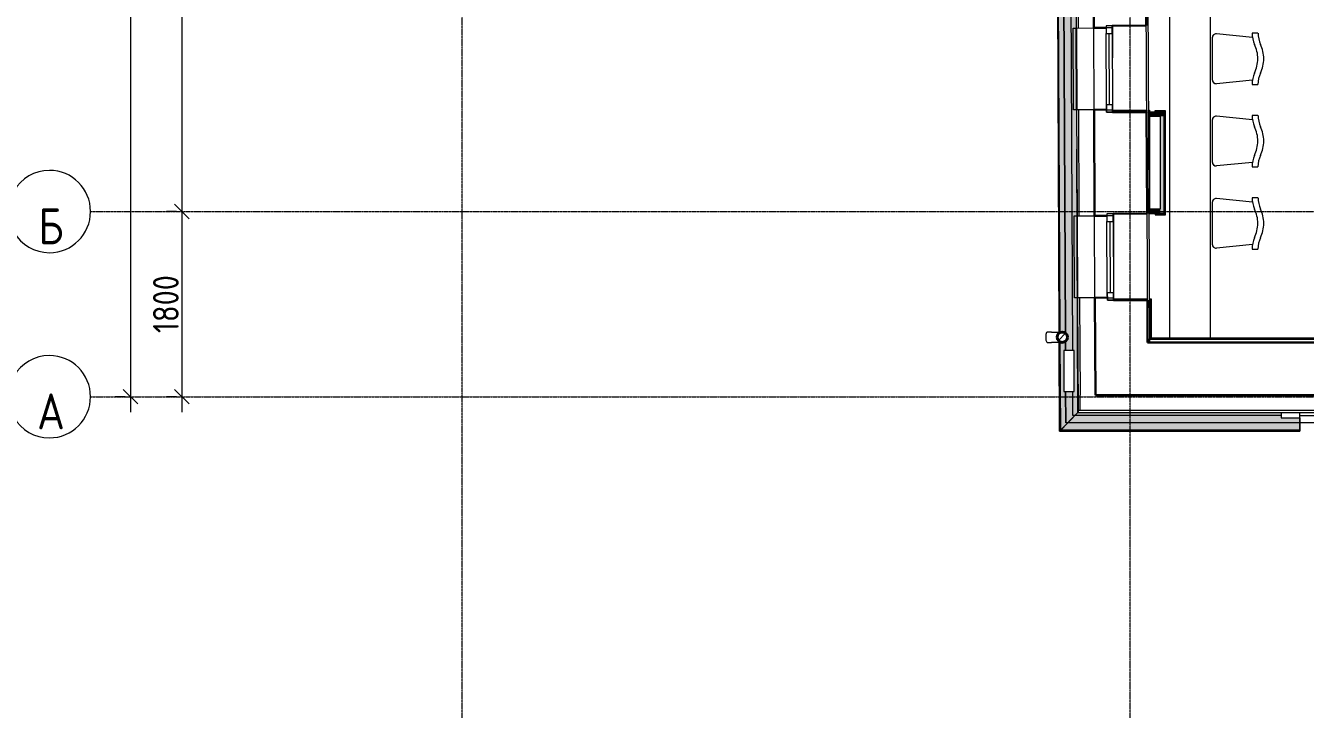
# Model space of a CAD drawing. Header units: millimetres. Extents: x -32 to 417638015, y -35 to 175284279.
# Drawn here: x 416875080 to 416887531, y 175228655 to 175235301 of the extents above; entities that cross this region are included whole.
import ezdxf

# ---------------------------------------------------------------- set-up
doc = ezdxf.new("R2010")
doc.units = ezdxf.units.MM
doc.linetypes.add('ADSK_Линия сетки', pattern=[25, 20, -2.5, 0, -2.5])
for name, color, linetype, lineweight in [('_ Окна', 7, 'Continuous', 9), ('_ЭМ_ТХобщее_слой', 7, 'Continuous', 30), ('Обобщенные модели', 7, 'Continuous', 18), ('Ограждение', 7, 'Continuous', 9), ('Окна', 7, 'Continuous', 9), ('Оси', 253, 'Continuous', 9), ('Перекрытие', 7, 'Continuous', 18), ('Размеры', 7, 'Continuous', 9), ('Стены внутренние', 7, 'Continuous', 18), ('Стены наружные', 7, 'Continuous', 18), ('Стены несущие', 7, 'Continuous', 30), ('Стены отделка', 7, 'Continuous', 30), ('Стены штриховка', 7, 'Continuous', 9), ('ТХ', 5, 'Continuous', 0), ('ШТРИХОВКА', 252, 'Continuous', 15)]:
    doc.layers.add(name, color=color, linetype=linetype, lineweight=lineweight)
doc.layers.add('ЭОМ_Лотки рабочие', color=5, linetype='Continuous')
doc.styles.add('GOST Common', font='GOST_Common.ttf', dxfattribs={"width": 0.9, "height": 349.9999999999996})
doc.styles.add('GOST Common_1', font='GOST_Common.ttf', dxfattribs={"width": 0.9, "height": 250})
doc.dimstyles.new('ADSK_Основной_2_5_мм', dxfattribs={"dimscale": 304.8, "dimtxt": 251.4287490705518, "dimasz": 0.4639107611548557, "dimexe": 0.4921259842519685, "dimexo": 0.4921259842519685, "dimgap": 0.09842519685039369, "dimtad": 1, "dimrnd": 0.01, "dimdsep": 46, "dimtxsty": 'GOST Common_1', "dimblk1": 'OBLIQUE', "dimblk2": 'OBLIQUE', "dimsah": 1, "dimcen": 0.09, "dimdle": 0.4921259842519685, "dimazin": 2, "dimtfac": 1, "dimtdec": 4, "dimtix": 1, "dimtmove": 0, "dimatfit": 3, "dimfxl": 1, "dimtvp": 1, "dimtolj": 1, "dimtzin": 0, "dimlwd": 20, "dimlwe": 20, "dimarcsym": 2})

# ---------------------------------------------------------------- blocks, each defined once
blk = doc.blocks.new('_Oblique')
at = {"color": 0, "linetype": 'ByBlock', "lineweight": -2}
blk.add_line((-0.5, -0.5), (0.5, 0.5), dxfattribs=at)
blk = doc.blocks.new('*D184')
at = {"layer": 'Defpoints', "color": 0, "transparency": 16777216}
for p in [(-8940.009156904478, 43383.69959040973), (-9039.994055764208, 333.6995904097176), (-8940.009156904594, 333.6995904097176)]:
    blk.add_point(p, dxfattribs=at)
at = {"layer": 'Размеры', "color": 0, "transparency": 16777216}
for p, q in [((-9039.994055764217, 43533.69959040973), (-9039.994055764208, 183.6995904097176)), ((-9090.009156904478, 43383.69959040973), (-9189.994055764217, 43383.69959040973)), ((-9090.009156904594, 333.6995904097176), (-9189.994055764208, 333.6995904097176))]:
    blk.add_line(p, q, dxfattribs=at)
at = {"layer": 'Размеры', "color": 0, "transparency": 16777216, "xscale": 141.4, "yscale": 141.4, "zscale": 141.4}
for p, rotation in [((-9039.994055764217, 43383.69959040973), 90), ((-9039.994055764208, 333.6995904097176), 270)]:
    blk.add_blockref('_Oblique', p, dxfattribs=dict(at, rotation=rotation))
at = {"layer": 'Размеры', "color": 0, "transparency": 16777216, "insert": (-9194.994055764204, 21858.69959040972), "char_height": 250, "width": 971.6229625099288, "attachment_point": 5, "rotation": 90, "style": 'GOST Common_1'}
blk.add_mtext('\\A1;43050', dxfattribs=at)
blk = doc.blocks.new('*D189')
at = {"layer": 'Defpoints', "color": 0, "transparency": 16777216}
for p in [(-8440.630882781235, 8633.69959040972), (-8540.615781640849, 2133.699590409725), (-8440.630882781235, 2133.699590409725)]:
    blk.add_point(p, dxfattribs=at)
at = {"layer": 'Размеры', "color": 0, "transparency": 16777216}
for p, q in [((-8540.61578164085, 8783.69959040972), (-8540.615781640849, 1983.699590409725)), ((-8590.630882781235, 8633.69959040972), (-8690.61578164085, 8633.69959040972)), ((-8590.630882781235, 2133.699590409725), (-8690.615781640849, 2133.699590409725))]:
    blk.add_line(p, q, dxfattribs=at)
at = {"layer": 'Размеры', "color": 0, "transparency": 16777216, "xscale": 141.4, "yscale": 141.4, "zscale": 141.4}
for p, rotation in [((-8540.61578164085, 8633.69959040972), 90), ((-8540.615781640849, 2133.699590409725), 270)]:
    blk.add_blockref('_Oblique', p, dxfattribs=dict(at, rotation=rotation))
at = {"layer": 'Размеры', "color": 0, "transparency": 16777216, "insert": (-8695.615781640847, 5383.699590409724), "char_height": 250, "width": 756.8431497445762, "attachment_point": 5, "rotation": 90, "style": 'GOST Common_1'}
blk.add_mtext('\\A1;6500', dxfattribs=at)
blk = doc.blocks.new('*D190')
at = {"layer": 'Defpoints', "color": 0, "transparency": 16777216}
for p in [(-8440.630882781235, 2133.699590409725), (-8540.615781640849, 333.6995904097176), (-8440.630882781235, 333.6995904097176)]:
    blk.add_point(p, dxfattribs=at)
at = {"layer": 'Размеры', "color": 0, "transparency": 16777216}
for p, q in [((-8540.615781640849, 2283.699590409725), (-8540.615781640849, 183.6995904097176)), ((-8590.630882781235, 2133.699590409725), (-8690.615781640849, 2133.699590409725)), ((-8590.630882781235, 333.6995904097176), (-8690.615781640849, 333.6995904097176))]:
    blk.add_line(p, q, dxfattribs=at)
at = {"layer": 'Размеры', "color": 0, "transparency": 16777216, "xscale": 141.4, "yscale": 141.4, "zscale": 141.4}
for p, rotation in [((-8540.615781640849, 2133.699590409725), 90), ((-8540.615781640849, 333.6995904097176), 270)]:
    blk.add_blockref('_Oblique', p, dxfattribs=dict(at, rotation=rotation))
at = {"layer": 'Размеры', "color": 0, "transparency": 16777216, "insert": (-8695.615781640847, 1233.699590409723), "char_height": 250, "width": 700.5912940203172, "attachment_point": 5, "rotation": 90, "style": 'GOST Common_1'}
blk.add_mtext('\\A1;1800', dxfattribs=at)
blk = doc.blocks.new('Тх 2 этаж')
at = {"layer": 'ТХ', "color": 252, "true_color": 0x939598}
for p, q in [((7153.533406261879, 5566.523638208746), (7153.533406261879, -1423.378172083176)), ((7174.42623745749, 1496.59562635672), (7174.42623745749, 1090.549839768908)), ((7565.242469420889, 1500.604698867653), (7214.009196068335, 1536.178584967274)), ((7618.845981589344, 1543.076208428945), (7561.329705536249, 1543.076208428945)), ((7565.242469420889, 1086.540767258033), (7214.009196068335, 1050.966881158412)), ((7560.797147424717, 1043.829606707557), (7618.579702533432, 1043.829606707557)), ((7174.42623745749, 696.5956263567205), (7174.42623745749, 290.549839768908)), ((7565.242469420889, 700.6046988676535), (7214.009196068335, 736.1785849672742)), ((7618.845981589344, 743.0762084289454), (7561.329705536249, 743.0762084289454)), ((7565.242469420889, 286.5407672580332), (7214.009196068335, 250.9668811584124)), ((7560.797147424717, 243.8296067075571), (7618.579702533432, 243.8296067075571)), ((7174.42623745749, -103.4043736432795), (7174.42623745749, -509.450160231092)), ((7565.242469420889, -99.3953011323465), (7214.009196068335, -63.82141503272578)), ((7618.845981589344, -56.92379157105461), (7561.329705536249, -56.92379157105461)), ((7565.242469420889, -513.4592327419668), (7214.009196068335, -549.0331188415876)), ((7560.797147424717, -556.1703932924429), (7618.579702533432, -556.1703932924429))]:
    blk.add_line(p, q, dxfattribs=at)
for centre, radius, start, end in [((7214.009196068102, 1496.59562635672), 39.5829586105756, 90, 180), ((7876.635161095124, 1554.305877895327), 315.5053656936938, 182.0397389805661, 202.6960730565596), ((7922.619938827585, 1552.150800849835), 303.3739814454822, 181.7141002344218, 203.2469480951478), ((7295.417729380657, 1293.315915514308), 321.8306803474504, 0.04572144456908857, 25.63870539904009), ((7353.514318906993, 1293.422427101526), 321.8306803474504, 0.04572144456908857, 25.63870539904009), ((7277.338953173952, 1299.442275297944), 339.9600278277716, 334.7281649347838, 359.0107169060836), ((7352.355247803207, 1293.933274246112), 322.9897488788008, 334.4081218858393, 359.9549371919787), ((7876.102602981671, 1032.599937241233), 315.5053656918225, 157.3039269434404, 177.9602610194339), ((7918.665381166851, 1031.049291576957), 301.4106871721627, 155.8616085088023, 177.6204971083032), ((7214.009196068102, 1090.549839768966), 39.5829586105756, 180, 270), ((7214.009196068102, 696.5956263567205), 39.5829586105756, 90, 180), ((7876.635161095124, 754.3058778953273), 315.5053656936938, 182.0397389805661, 202.6960730565596), ((7295.417729380657, 493.3159155143076), 321.8306803474504, 0.04572144456908857, 25.63870539904009), ((7922.619938827585, 752.1508008498349), 303.3739814454822, 181.7141002344218, 203.2469480951478), ((7353.514318906993, 493.4224271015264), 321.8306803474504, 0.04572144456908857, 25.63870539904009), ((7277.338953173952, 499.4422752979444), 339.9600278277716, 334.7281649347838, 359.0107169060836), ((7352.355247803207, 493.933274246112), 322.9897488788008, 334.4081218858393, 359.9549371919787), ((7214.009196068102, 290.5498397689662), 39.5829586105756, 180, 270), ((7876.102602981671, 232.5999372412334), 315.5053656918225, 157.3039269434404, 177.9602610194339), ((7918.665381166851, 231.0492915769573), 301.4106871721627, 155.8616085088023, 177.6204971083032), ((7214.009196068102, -103.4043736432795), 39.5829586105756, 90, 180), ((7876.635161095124, -45.69412210467272), 315.5053656936938, 182.0397389805661, 202.6960730565596), ((7922.619938827585, -47.84919915016508), 303.3739814454822, 181.7141002344218, 203.2469480951478), ((7295.417729380657, -306.6840844856924), 321.8306803474504, 0.04572144456908857, 25.63870539904009), ((7353.514318906993, -306.5775728984736), 321.8306803474504, 0.04572144456908857, 25.63870539904009), ((7277.338953173952, -300.5577247020556), 339.9600278277716, 334.7281649347838, 359.0107169060836), ((7352.355247803207, -306.066725753888), 322.9897488788008, 334.4081218858393, 359.9549371919787), ((7876.102602981671, -567.4000627587666), 315.5053656918225, 157.3039269434404, 177.9602610194339), ((7918.665381166851, -568.9507084230427), 301.4106871721627, 155.8616085088023, 177.6204971083032), ((7214.009196068102, -509.4501602310338), 39.5829586105756, 180, 270)]:
    blk.add_arc(centre, radius, start, end, dxfattribs=at)
blk = doc.blocks.new('_ЭМ_ТХ2_2ЭТАЖнов')
at = {"layer": 'ТХ', "color": 252, "true_color": 0x939598}
for p, q in [((7278.186297812848, 7557.999999999942), (7278.186297812848, 568.0981897080201)), ((7299.079129008469, 3488.071988147916), (7299.079129008469, 3082.026201560133)), ((7689.89536097187, 3492.08106065882), (7338.662087619301, 3527.654946758499)), ((7743.498873140294, 3534.552570220112), (7685.982597087228, 3534.552570220112)), ((7689.89536097187, 3078.017129049258), (7338.662087619301, 3042.443242949579)), ((7685.450038975667, 3035.305968498782), (7743.232594084411, 3035.305968498782)), ((7299.079129008469, 2688.071988147916), (7299.079129008469, 2282.026201560133)), ((7689.89536097187, 2692.08106065882), (7338.662087619301, 2727.654946758499)), ((7743.498873140294, 2734.552570220112), (7685.982597087228, 2734.552570220112)), ((7689.89536097187, 2278.017129049258), (7338.662087619301, 2242.443242949579)), ((7685.450038975667, 2235.305968498782), (7743.232594084411, 2235.305968498782)), ((7299.079129008469, 1888.071988147916), (7299.079129008469, 1482.026201560133)), ((7689.89536097187, 1892.08106065882), (7338.662087619301, 1927.654946758499)), ((7743.498873140294, 1934.552570220112), (7685.982597087228, 1934.552570220112)), ((7689.89536097187, 1478.017129049258), (7338.662087619301, 1442.443242949579)), ((7685.450038975667, 1435.305968498782), (7743.232594084411, 1435.305968498782))]:
    blk.add_line(p, q, dxfattribs=at)
for centre, radius, start, end in [((7338.662087619045, 3488.071988147916), 39.5829586105756, 89.99999999937468, 180), ((8001.288052646089, 3545.782239686523), 315.5053656936938, 182.0397389806032, 202.6960730568813), ((8047.272830378564, 3543.627162641031), 303.3739814454822, 181.7141002344343, 203.2469480948187), ((7420.07062093165, 3284.792277305503), 321.8306803474504, 0.04572144456892224, 25.63870539940086), ((7478.167210457972, 3284.898788892722), 321.8306803474504, 0.04572144456892224, 25.63870539940086), ((7401.991844724902, 3290.91863708914), 339.9600278277716, 334.7281649340719, 359.0107169060872), ((7477.008139354186, 3285.409636037308), 322.9897488788008, 334.4081218861994, 359.95493719198), ((8000.75549453265, 3024.076299032429), 315.5053656918225, 157.3039269431188, 177.9602610193968), ((8043.318272717801, 3022.525653368153), 301.4106871721627, 155.8616085091433, 177.6204971082513), ((7338.662087619045, 3082.026201560162), 39.5829586105756, 180, 270.0000000006253), ((7338.662087619045, 2688.071988147916), 39.5829586105756, 89.99999999937468, 180), ((8001.288052646089, 2745.782239686523), 315.5053656936938, 182.0397389806032, 202.6960730568813), ((7420.07062093165, 2484.792277305503), 321.8306803474504, 0.04572144456892224, 25.63870539940086), ((8047.272830378564, 2743.627162641031), 303.3739814454822, 181.7141002344343, 203.2469480948187), ((7478.167210457972, 2484.898788892722), 321.8306803474504, 0.04572144456892224, 25.63870539940086), ((7401.991844724902, 2490.91863708914), 339.9600278277716, 334.7281649340719, 359.0107169060872), ((7477.008139354186, 2485.409636037308), 322.9897488788008, 334.4081218861994, 359.95493719198), ((7338.662087619045, 2282.026201560162), 39.5829586105756, 180, 270.0000000006253), ((8000.75549453265, 2224.076299032429), 315.5053656918225, 157.3039269431188, 177.9602610193968), ((8043.318272717801, 2222.525653368153), 301.4106871721627, 155.8616085091433, 177.6204971082513), ((7338.662087619045, 1888.071988147916), 39.5829586105756, 89.99999999937468, 180), ((8001.288052646089, 1945.782239686523), 315.5053656936938, 182.0397389806032, 202.6960730568813), ((8047.272830378564, 1943.627162641031), 303.3739814454822, 181.7141002344343, 203.2469480948187), ((7420.07062093165, 1684.792277305503), 321.8306803474504, 0.04572144456892224, 25.63870539940086), ((7478.167210457972, 1684.898788892722), 321.8306803474504, 0.04572144456892224, 25.63870539940086), ((7401.991844724902, 1690.91863708914), 339.9600278277716, 334.7281649340719, 359.0107169060872), ((7477.008139354186, 1685.409636037308), 322.9897488788008, 334.4081218861994, 359.95493719198), ((8000.75549453265, 1424.076299032429), 315.5053656918225, 157.3039269431188, 177.9602610193968), ((8043.318272717801, 1422.525653368153), 301.4106871721627, 155.8616085091433, 177.6204971082513), ((7338.662087619045, 1482.026201560162), 39.5829586105756, 180, 270.0000000006253)]:
    blk.add_arc(centre, radius, start, end, dxfattribs=at)
blk = doc.blocks.new('План 2 этажа')
at = {"lineweight": 9}
h = blk.add_hatch(dxfattribs=at)
h.set_pattern_fill('ANSI34', color=8, scale=20)
h.set_pattern_definition([(45, (686.3573730537319, 338.699590410115), (-269.4076836320746, 269.4076836320746), []), (45, (776.1599730537273, 338.699590410115), (-269.4076836320746, 269.4076836320746), []), (45, (865.9625730537227, 338.699590410115), (-269.4076836320746, 269.4076836320746), []), (45, (955.7653730537277, 338.699590410115), (-269.4076836320746, 269.4076836320746), [])])
h.paths.add_polyline_path([(44851.35737305379, 8633.699590409546), (44751.35737305379, 8633.699590409546), (44751.35737305379, 5758.699590409992), (44851.35737305379, 5758.699590409992), (44851.35737305379, 5765.756545947838)])
h.paths.add_polyline_path([(44851.35737305379, 8965.756545947945), (44141.35737305379, 8965.756545947945), (44141.35737305379, 8865.756545947945), (44751.35737305379, 8865.756545947945), (44751.35737305379, 8633.699590409546), (44851.35737305379, 8633.699590409546)])
h.paths.add_polyline_path([(43071.35737305379, 8965.756545947945), (42607.41075392498, 8965.756545947945), (42608.51118958526, 8865.756545947628), (43071.35737305379, 8865.756545947945)])
h.paths.add_polyline_path([(44839.46919659205, 4703.69959041012), (44851.35737305385, 4703.69959041012), (44851.35737305385, 5758.699590409999), (44751.35737305385, 5758.699590409999), (44751.35737305385, 4703.69959041012), (44826.35737305385, 4703.69959041012)])
h.paths.add_polyline_path([(38937.34206282522, -5867.991590473376), (39332.84206282522, -5867.991590473376), (39332.84206282522, -5096.400681382468), (38937.34206282522, -5096.400681382468)], flags=9)
h.paths.add_polyline_path([(487.3420628252206, -5523.805950022027), (882.8420628252206, -5523.805950022027), (882.8420628252206, -4752.21504093112), (487.3420628252206, -4752.21504093112)], flags=9)
h.paths.add_polyline_path([(3487.342062825221, -5523.805950022034), (3882.842062825221, -5523.805950022034), (3882.842062825221, -4752.215040931126), (3487.342062825221, -4752.215040931126)], flags=9)
h.paths.add_polyline_path([(7622.042062825232, -5523.80595002204), (8049.042062825232, -5523.80595002204), (8049.042062825232, -4752.215040931132), (7622.042062825232, -4752.215040931132)], flags=9)
h.paths.add_polyline_path([(10637.34206282522, -5523.805950022047), (11032.84206282522, -5523.805950022047), (11032.84206282522, -4752.215040931139), (10637.34206282522, -4752.215040931139)], flags=9)
h.paths.add_polyline_path([(18537.34206282522, -5523.80595002206), (18932.84206282522, -5523.80595002206), (18932.84206282522, -4752.215040931151), (18537.34206282522, -4752.215040931151)], flags=9)
h.paths.add_polyline_path([(31035.79092646157, -5523.805950022078), (31431.29092646157, -5523.805950022078), (31431.29092646157, -4752.21504093117), (31035.79092646157, -4752.21504093117)], flags=9)
h.paths.add_polyline_path([(42337.34206282522, -5523.805950022096), (42732.84206282522, -5523.805950022096), (42732.84206282522, -4752.215040931189), (42337.34206282522, -4752.215040931189)], flags=9)
h.paths.add_polyline_path([(49290.09206282522, -5523.805950022107), (49780.09206282522, -5523.805950022107), (49780.09206282522, -4752.2150409312), (49290.09206282522, -4752.2150409312)], flags=9)
h.paths.add_polyline_path([(-5981.157937174779, -5523.80595002202), (-5648.657937174779, -5523.80595002202), (-5648.657937174779, -4752.215040931112), (-5981.157937174779, -4752.215040931112)], flags=9)
h.paths.add_polyline_path([(55758.59206282522, -5523.805950022118), (56311.59206282522, -5523.805950022118), (56311.59206282522, -4752.21504093121), (55758.59206282522, -4752.21504093121)], flags=9)
h.paths.add_polyline_path([(-10042.69405789487, -119.3787014977906), (-9584.19405789487, -119.3787014977906), (-9584.19405789487, 652.2122075931175), (-10042.69405789487, 652.2122075931175)], flags=9)
h.paths.add_polyline_path([(-10026.94405789487, 8180.621298502202), (-9599.94405789487, 8180.621298502202), (-9599.94405789487, 8952.212207593111), (-10026.94405789487, 8952.212207593111)], flags=9)
h.paths.add_polyline_path([(-10011.64405789482, 12830.6212985022), (-9616.144057894824, 12830.6212985022), (-9616.144057894824, 13602.21220759311), (-10011.64405789482, 13602.21220759311)], flags=9)
h.paths.add_polyline_path([(-10042.69405789481, 20130.6212985022), (-9584.194057894812, 20130.6212985022), (-9584.194057894812, 20902.2122075931), (-10042.69405789481, 20902.2122075931)], flags=9)
h.paths.add_polyline_path([(-10011.64405789477, 36430.62129850218), (-9616.144057894766, 36430.62129850218), (-9616.144057894766, 37202.21220759309), (-10011.64405789477, 37202.21220759309)], flags=9)
h.paths.add_polyline_path([(-10058.89405789471, 42930.62129850216), (-9568.894057894708, 42930.62129850216), (-9568.894057894708, 43702.21220759307), (-10058.89405789471, 43702.21220759307)], flags=9)
h.paths.add_polyline_path([(-10026.94405789487, 1680.62129850221), (-9599.94405789487, 1680.62129850221), (-9599.94405789487, 2452.212207593117), (-10026.94405789487, 2452.212207593117)], flags=9)
h.paths.add_polyline_path([(46258.59206282522, -5523.805950022103), (46811.59206282522, -5523.805950022103), (46811.59206282522, -4752.215040931194), (46258.59206282522, -4752.215040931194)], flags=9)
at = {"layer": 'Обобщенные модели', "lineweight": 9}
h = blk.add_hatch(dxfattribs=at)
h.set_pattern_fill('FP_11', color=8, scale=0.9999999999999999, angle=90.27247415019644, style=0, pattern_type=2)
h.set_pattern_definition([(45.00047415019643, (686.3577697614427, 338.6991541567565), (-106.0668949217743, 106.0651394269261), [])])
h.paths.add_polyline_path([(14.63744791667264, 863.0712863196717), (36.88928969207305, 863.1771073319123), (56.8915923688748, 872.927161081374), (70.6826545896492, 890.3903298462926), (75.53098734520655, 912.1078188810973), (70.47631887253885, 933.7782131349537), (56.51978825409603, 951.1094252559735), (36.4256575443622, 960.6687961302606), (14.17381576889241, 960.5629751180369), (-5.828486907775329, 950.8129213686278), (-19.61954912854975, 933.3497526037179), (-24.46788188410235, 911.6322635688267), (-19.41321341150831, 889.9618693149785), (-5.45668279299187, 872.6306571939504)])
at = {"layer": 'Ограждение', "transparency": 33554432}
h = blk.add_hatch(color=8, dxfattribs=at)
h.paths.add_polyline_path([(0.200379738694437, 0.2012562814532544), (178.0146872742002, 179.7977801177324), (153.6069778202022, 5771.63505754058), (152.4221436693279, 5771.62942293512), (147.5730619617705, 6791.285128697839), (149.1559105072756, 6791.380239760201), (145.6818796124198, 7587.285136014219), (143.7871893653312, 7587.371238825676), (140.0782041963078, 8364.076555016185), (86.39246713967714, 8310.155974643196), (86.39246713967714, 7916.341918496277), (-13.60753286030013, 7916.341918496277), (-13.60753286030013, 8209.718533845644), (-35.53705533704476, 8187.693082690872), (-3.952918481940628, 951.7271607568808), (14.17381576886953, 960.5629751180243), (36.42565754429575, 960.6687961302513), (56.89159236885257, 950.6477191087234), (70.72983954733866, 932.691318315921), (75.53098734518323, 912.1078188810878), (70.68265458962946, 890.3903298463052), (56.28331259383083, 872.6306571939567), (36.88928969204414, 863.1771073319056), (14.63744791664612, 863.0712863196785), (-3.60382411646242, 871.7491976512316), (-0.260266947531818, 105.735997942866)])
h.paths.add_polyline_path([(140.0782041963078, 383.4469700861159), (40.07820419633049, 383.4469700861159), (40.07820419633049, 783.4469700861723), (140.0782041963078, 783.4469700861723), (140.0782041963078, 506.6851345015557)])
h = blk.add_hatch(color=8, dxfattribs=at)
h.paths.add_polyline_path([(-3.080913302255794e-11, -3.012701199622825e-12), (4.146211300004666, 5.206223002501019), (0.3721095723324197, 869.8577286819084), (-3.805501097975139, 871.8451413420067), (-0.0008784599348246047, 0.2012562814532544)])
h.paths.add_polyline_path([(-4.153749383364129, 951.6292664236681), (0.006335274935395319, 953.6570854041081), (-31.58669596644688, 8191.660722545014), (-35.73743507577421, 8187.491826409424), (-4.192362728021635, 960.475632792883)])
h = blk.add_hatch(color=8, dxfattribs=at)
h.paths.add_polyline_path([(178.0190521561247, 178.7977801177326), (179.0146968002514, 179.7977801177324), (178.0146872742002, 179.797780117715)])
h.paths.add_polyline_path([(165.1708932371963, 3122.327328620604), (166.1704907222559, 3122.421727736033), (165.1704811962046, 3122.421727736033)])
h.paths.add_polyline_path([(157.0770261587655, 4976.642569997959), (158.0766386829782, 4976.733523624405), (157.0766291569249, 4976.733523624405)])
h.paths.add_polyline_path([(149.156292791659, 6791.292657921207), (150.1559200333269, 6791.380239760201), (149.1559105072735, 6791.380239760201)])
for points in [[(2335.012765970409, 0.2012562814446142), (2335.012765970409, 129.7977801177524), (2155.014677696937, 129.7977801177524), (2155.014677696937, 178.7977801177326), (178.0190521561247, 178.7977801177326), (0.200379738694437, 0.2012562814532544), (2155.014677696937, 0.2012562814446142)], [(346.884582804637, -3.012701199622825e-12), (2335.012765970409, 0.2012562814446142), (2335.012765970409, 4.16889613558709), (4.150739109296637, 4.168896135595787), (0.200379738694437, -3.012701199622825e-12), (178.0190521561247, -3.012701199622825e-12)]]:
    blk.add_hatch(color=8, dxfattribs=at).paths.add_polyline_path(points)
at = {"layer": 'Стены внутренние'}
for points in [[(1017.949872642872, 3059.85125669233), (1017.949872642872, 3099.851256692312), (866.2376280030003, 3099.851256692312), (866.2376280030003, 3059.85125669233), (977.9498726428137, 3059.85125669233)], [(1017.949872642872, 2114.925769678621), (1017.949872642872, 3059.85125669233), (977.9498726428137, 3059.85125669233), (977.9498726428137, 2114.925769678621)], [(867.9496464862023, 2114.925769678621), (977.9498726428137, 2114.925769678621), (977.9498726428137, 2154.925769678621), (867.9496464862023, 2154.925769678621)]]:
    blk.add_hatch(color=8, dxfattribs=at).paths.add_polyline_path(points)
at = {"layer": '_ Окна', "color": 8, "lineweight": 18}
for p, q in [((511.1414528763257, 3938.981844485532), (451.1421313387264, 3938.696511298175)), ((451.1421313387264, 3938.696511298175), (451.5035533760461, 3862.697370683882)), ((451.5035533760461, 3862.697370683882), (511.5028749136453, 3862.98270387124)), ((511.5028749136453, 3862.98270387124), (511.1414528763257, 3938.981844485532)), ((454.7753739244131, 3174.70515038608), (514.7746954620125, 3174.990483573437)), ((455.1367959617328, 3098.706009771789), (454.7753739244131, 3174.70515038608)), ((514.7746954620125, 3174.990483573437), (515.136117499332, 3098.991342959147)), ((515.136117499332, 3098.991342959147), (455.1367959617328, 3098.706009771789)), ((519.8298484313987, 2112.002503665645), (459.8305268937993, 2111.717170478287)), ((459.8305268937993, 2111.717170478287), (460.191948931119, 2035.718029863995)), ((460.191948931119, 2035.718029863995), (520.1912704687182, 2036.003363051352)), ((520.1912704687182, 2036.003363051352), (519.8298484313987, 2112.002503665645)), ((463.4637694794861, 1347.725809566192), (523.4630910170854, 1348.01114275355)), ((463.8251915168057, 1271.726668951902), (463.4637694794861, 1347.725809566192)), ((523.824513054405, 1272.012002139259), (463.8251915168057, 1271.726668951902)), ((523.4630910170854, 1348.01114275355), (523.824513054405, 1272.012002139259))]:
    blk.add_line(p, q, dxfattribs=at)
at = {"layer": '_ Окна', "color": 8}
for p, q in [((511.2365639387782, 3918.982070639665), (451.2372424011789, 3918.696737452308)), ((484.7750346932169, 3174.847816979759), (481.5032141448519, 3862.840037277561)), ((515.0410064368796, 3118.991116805012), (455.0416848992803, 3118.705783617654)), ((519.9249594938511, 2092.002729819778), (459.9256379562519, 2091.71739663242)), ((493.4634302482898, 1347.868476159871), (490.1916096999248, 2035.860696457673)), ((523.7294019919525, 1292.011775985124), (463.7300804543532, 1291.726442797767))]:
    blk.add_line(p, q, dxfattribs=at)
at = {"layer": 'Обобщенные модели', "color": 8}
for p, q in [((-78.35250375429422, 961.3765748812567), (-120.8561601010521, 961.1744441999683)), ((-2.331737094021662, 961.738099763558), (-0.6977024629325115, 961.7458705899119)), ((1.18588518311384, 961.7548281923223), (4.208938867820336, 961.769204647286)), ((4.208938867820336, 961.769204647286), (5.422268564902424, 961.7749747663538)), ((-120.3806047887878, 861.1755749706334), (-77.87694844203219, 861.3777056519305)), ((-0.4300311187508044, 861.746012746153), (-2.010233257111253, 861.7384979259642)), ((1.622369250855286, 861.7557731555074), (0.4074988694504214, 861.749995709542)), ((2.857856117924428, 861.7616486453744), (1.622369250855286, 861.7557731555074)), ((5.905411132739999, 861.7761416190151), (2.857856117924428, 861.7616486453744))]:
    blk.add_line(p, q, dxfattribs=at)
at = {"layer": 'Обобщенные модели', "color": 8, "flags": 128}
for points in [[(-78.35250375429422, 961.3765748812567), (-72.68482740968227, 961.4035281219747), (-67.10037149030089, 961.4300855990643), (-61.60806993433576, 961.4562048262364), (-56.2167092526476, 961.4818440182819), (-50.9349144722265, 961.5069621579628), (-45.77113533800693, 961.5315190616313), (-40.73363279505267, 961.5554754434714), (-35.83046577281576, 961.5787929783912), (-31.06947829259224, 961.6014343632918), (-26.45828691871367, 961.6233633767956), (-22.00426857371997, 961.6445449371506), (-17.71454873681398, 961.6649451584046), (-13.59599004465156, 961.6845314045206), (-9.655181312560757, 961.7032723417178), (-5.89842699384721, 961.7211379884686), (-4.197834511438543, 961.729225337808)], [(-3.915970254133327, 861.7294349899562), (-7.594384529241836, 861.7119418976571), (-11.45938926591174, 861.693561454472), (-15.50480128105946, 861.674323065189), (-19.72414877843849, 861.654257507127), (-24.11068170212903, 861.6333968808984), (-28.6573825351955, 861.6117745590552), (-33.35697752622158, 861.5894251326998), (-38.20194832574245, 861.5663843561468), (-43.18454401402477, 861.5426890897149), (-48.29679350085587, 861.5183772408016), (-53.53051827761902, 861.4934877031529), (-58.87734550113495, 861.4680602947284), (-64.32872138844459, 861.4421356939657), (-69.87592490102355, 861.4157553746702), (-75.51008169659684, 861.3889615397508), (-77.87694844203219, 861.3777056519305)]]:
    blk.add_lwpolyline(points, dxfattribs=at)
at = {"layer": 'Обобщенные модели', "color": 8}
for radius, start, end in [(52.00000000000002, 125.2348100894596, 180.2724741501989), (51.99999999999994, 180.2724741501989, 235.2696072456984), (52.00000000000004, 120.9173181900092, 123.074767507271), (52.00000000000003, 118.5938703054733, 120.0924403473777), (52.00000000000004, 113.3662958933158, 118.5938703054733), (51.99999999999994, 237.4288371165014, 239.5854746980821), (51.99999999999994, 240.4100421821985, 241.9080483903387), (51.99999999999994, 241.9080483903387, 247.1873922469092)]:
    blk.add_arc((25.53155273066653, 911.8700412251088), radius, start, end, dxfattribs=at)
at = {"layer": 'Обобщенные модели', "color": 8, "lineweight": 40}
for radius, start, end in [(49.99999999999996, 0.2724741501989063, 180.2724741501989), (49.99999999999994, 180.2724741501989, 0.2724741501923925)]:
    blk.add_arc((25.53155273063746, 911.8700412250619), radius, start, end, dxfattribs=at)
at = {"layer": 'Обобщенные модели', "color": 8}
for major_axis, ratio, start_param, end_param in [((0.2377776561309632, -49.99943461466582), 0.3090169943749482, 3.141592653589792, 4.712388980384689), ((0.2377776561308856, -49.99943461466585), 0.3090169943749481, 4.712388980384695, 6.283185307179597)]:
    blk.add_ellipse((-120.6183824449184, 911.1750095853002), major_axis=major_axis, ratio=ratio, start_param=start_param, end_param=end_param, dxfattribs=at)
at = {"layer": 'Ограждение', "color": 8}
for p, q in [((-4.153749383362424, 951.6292664236605), (-35.73743507577103, 8187.491826409413)), ((-3.952918481934944, 951.7271607568823), (-35.53705533704385, 8187.693082690867)), ((-3.002722996096281, 952.1903302833745), (-34.58899444681356, 8188.645290786218)), ((-2.874745677609212, 952.2527123877773), (-34.46130462687415, 8188.773539173523)), ((-2.682486329303401, 952.3464285468692), (-34.26947718544113, 8188.966205746447)), ((-2.406313773293732, 952.4810479108856), (-33.99392504568766, 8189.242963263678)), ((-0.6609760679276633, 953.3318067816609), (-32.25250820740439, 8190.991997769667)), ((-0.3196788264514225, 953.4981709499704), (-31.91197768351822, 8191.334017912993)), ((0.006335274937555369, 953.6570854041075), (-31.58669596644415, 8191.660722545004)), ((1.218651493606217, 954.248024781668), (-30.37710319249311, 8192.875606571233)), ((165.1708932371971, 3122.327328620603), (161.7008448986309, 3917.319816163217)), ((165.1708932371971, 3122.327328620603), (161.7008448986309, 3917.319816163217)), ((162.7008336672534, 3917.324571716706), (166.1708820058196, 3122.332084174082)), ((166.1708820058197, 3122.332084174083), (162.7008336672535, 3917.324571716706)), ((178.0190521561273, 178.7977801177348), (166.8433422146976, 2739.167140869277)), ((178.0190521561273, 178.7977801177348), (166.8433422146976, 2739.167140869277)), ((170.6753975849398, 2090.341836194195), (174.1454459235064, 1295.349348651504)), ((174.1454459235064, 1295.349348651504), (170.6753975849398, 2090.341836194195)), ((-2.955857780762017e-11, -3.012701199622825e-12), (-3.805501097973774, 871.8451413420046)), ((0.2003797386986435, 0.2012562814543344), (-3.603824116459236, 871.7491976512323)), ((1.148440628927801, 1.15346437680131), (-2.649625554033605, 871.2952572405893)), ((1.276130448867207, 1.281712764107397), (-2.521109080167662, 871.2341181619694)), ((1.46795789030034, 1.4743793370302), (-2.328039762852995, 871.1422693910393)), ((1.743510030054381, 1.751136854264701), (-2.050703720056276, 871.0103324524231)), ((3.484926868337539, 3.500171360254228), (-0.2980130850996829, 870.1765258026315)), ((3.825457392223598, 3.842191503579897), (0.04472200681573213, 870.0134766067079)), ((4.150739109298229, 4.168896135591467), (0.3721095723345798, 869.8577286819086)), ((5.36033188324825, 5.383780161817185), (1.589533155480581, 869.2785643622176)), ((178.0190521561282, 178.7977801177358), (0.2003797386981887, 0.2012562814543344)), ((1.467957890301932, 1.47437933703236), (178.0190521561265, 178.7977801177319)), ((179.0146968002553, 179.7977801177345), (178.0190521561275, 178.7977801177348)), ((178.0190521561275, 178.7977801177346), (2155.014677696936, 178.7977801177302)), ((178.0190521561275, 178.7977801177346), (2155.014677696936, 178.7977801177302)), ((178.9273991617758, 199.7977801177072), (179.0146968002551, 179.7977801177324)), ((2335.012765970409, 129.7977801177564), (2335.012765970409, 0.2012562814489911)), ((2335.012765970409, 1.47437933702895), (2335.012765970409, 129.797780117756)), ((-3.012701199622825e-11, -1.932676241267473e-12), (1.148440628927915, 1.15346437680239)), ((1.467957890304433, 1.474379337034861), (0.2003797387023951, 0.2012562814567218)), ((0.2003797386986435, 0.2012562814543344), (1.467957890298976, 1.474379337030882)), ((0.2003797386981887, 0.2012562814542207), (2335.012765970409, 0.2012562814489911)), ((1.148440628928483, 1.153464376804152), (2335.012765970409, 1.153464376798865)), ((1.743510030053244, 1.75113685426146), (1.27613044886732, 1.281712764108477)), ((1.276130448867889, 1.281712764110296), (2335.012765970409, 1.281712764105066)), ((5.360331883248364, 5.383780161818265), (1.46795789030034, 1.47437933703128)), ((1.467957890306025, 1.474379337035884), (4.150739109293909, 4.168896135585214)), ((4.150739109298456, 4.168896135590387), (1.467957890304433, 1.474379337034861)), ((1.467957890298976, 1.474379337030882), (4.150739109298229, 4.168896135591467)), ((1.467957890301022, 1.47437933703327), (2335.012765970409, 1.47437933702804)), ((3.484926868338789, 3.500171360254228), (1.743510030054381, 1.751136854264701)), ((1.743510030058815, 1.75113685426868), (3.484926868342654, 3.500171360258889)), ((1.743510030054381, 1.751136854264416), (2335.012765970409, 1.751136854259187)), ((3.825457392223598, 3.842191503578817), (3.484926868337539, 3.500171360254228)), ((3.484926868337993, 3.500171360254512), (2335.012765970409, 3.500171360249283)), ((3.825457392224052, 3.842191503580182), (2335.012765970409, 3.842191503574952)), ((4.150739109302322, 4.168896135593741), (5.360331883249046, 5.383780161818265)), ((4.150739109298229, 4.168896135591865), (2335.012765970409, 4.168896135586635)), ((5.36033188324916, 5.383780161820539), (2335.012765970409, 5.383780161815309)), ((2335.012765970409, 4.168896135588341), (2335.012765970409, 5.383780161815309)), ((2335.012765970409, 5.383780161815139), (2335.012765970409, 1.47437933702804)), ((2335.012765970409, 1.474379337025937), (2335.012765970409, 4.168896135586635)), ((2335.012765970409, 4.168896135586863), (2335.012765970409, 1.474379337022924)), ((2335.012765970409, 1.47437933702497), (2335.012765970409, 4.168896135588341)), ((2335.012765970409, 3.842191503574895), (2335.012765970409, 3.500171360249283)), ((2335.012765970409, 1.751136854255208), (2335.012765970409, 3.500171360245474)), ((2335.012765970409, 3.500171360249965), (2335.012765970409, 1.751136854259187)), ((2335.012765970409, 1.751136854258505), (2335.012765970409, 1.281712764105066)), ((2335.012765970409, 0.2012562814493322), (2335.012765970409, 1.474379337025937)), ((2335.012765970409, 1.474379337022924), (2335.012765970409, 0.2012562814448984)), ((2335.012765970409, -6.082245818106458e-12), (2335.012765970409, 1.153464376798865)), ((-2.887645678129047e-11, -1.13686837721616e-13), (2335.012765970409, -5.343281372915953e-12))]:
    blk.add_line(p, q, dxfattribs=at)
at = {"layer": 'Окна', "color": 8}
for p, q in [((511.1414528763257, 3938.981844485532), (451.1421313387264, 3938.696511298175)), ((451.1421313387264, 3938.696511298175), (451.5035533760461, 3862.697370683882)), ((454.7753739244174, 3174.70515038608), (451.5035533760525, 3862.697370683882)), ((511.5028749136453, 3862.98270387124), (511.1414528763257, 3938.981844485532)), ((511.5028749137145, 3862.98270387124), (514.7746954620794, 3174.990483573438)), ((454.7753739244131, 3174.70515038608), (455.1367959617328, 3098.706009771789)), ((515.136117499332, 3098.991342959147), (514.7746954620125, 3174.990483573437)), ((455.1367959617328, 3098.706009771789), (515.136117499332, 3098.991342959147)), ((519.8298484313987, 2112.002503665645), (459.8305268937993, 2111.717170478287)), ((459.8305268937993, 2111.717170478287), (460.191948931119, 2035.718029863995)), ((463.4637694794903, 1347.725809566193), (460.1919489311255, 2035.718029863995)), ((520.1912704687182, 2036.003363051352), (519.8298484313987, 2112.002503665645)), ((520.1912704687875, 2036.003363051352), (523.4630910171524, 1348.01114275355)), ((463.4637694794861, 1347.725809566192), (463.8251915168057, 1271.726668951902)), ((463.8251915168057, 1271.726668951902), (523.824513054405, 1272.012002139259)), ((523.824513054405, 1272.012002139259), (523.4630910170854, 1348.01114275355))]:
    blk.add_line(p, q, dxfattribs=at)
at = {"layer": 'Оси', "color": 8, "linetype": 'ADSK_Линия сетки'}
for p, q in [((685.9227260921616, -4690.674102031647), (685.922726092278, 44561.6980490618)), ((-5814.077273907838, -4690.674102031637), (-5814.077273907722, 44448.76377897623)), ((-9428.371165078948, 2133.699590409723), (43381.86787305312, 2133.699590409553)), ((-9428.371165078948, 333.6995904097212), (50898.62656665337, 333.6995904095265))]:
    blk.add_line(p, q, dxfattribs=at)
at = {"layer": 'Оси', "color": 8, "lineweight": 20}
for centre, start, end in [((-9828.371165078948, 2133.699590409724), 89.99999999999895, 269.999999999999), ((-9828.371165078948, 2133.699590409724), 269.999999999999, 89.99999999999895), ((-9828.371165078948, 333.699590409722), 89.99999999999895, 269.999999999999), ((-9828.371165078948, 333.6995904097221), 269.999999999999, 89.99999999999895)]:
    blk.add_arc(centre, 400, start, end, dxfattribs=at)
at = {"layer": 'Перекрытие', "color": 8}
for p, q in [((1072.622834943933, 901.7977801177249), (1072.622834943933, 7691.699590409708)), ((512.6228349439334, 3938.988889356332), (512.6228349439334, 3627.479632589494)), ((515.044607847929, 3118.233818923304), (845.0483394333278, 3118.233818923302)), ((864.8555760346935, 3118.233818923302), (872.6228349439334, 3118.233818923302)), ((872.6228349439334, 3118.233818923302), (872.6228349439334, 3100.691409258435)), ((872.6228349439334, 3059.851256692328), (872.6228349439334, 2154.925769678614)), ((522.6228349439334, 2112.015786011568), (522.6228349439334, 1524.698596382158)), ((523.7575498693041, 1286.09289371241), (853.7612814547028, 1286.092893712409)), ((873.7250861702487, 1286.092893712409), (891.3881099902792, 1286.092893712409)), ((891.3881099902792, 1286.092893712409), (891.3881099902792, 901.7977801177249))]:
    blk.add_line(p, q, dxfattribs=at)
at = {"layer": 'Стены внутренние', "color": 8}
for p, q in [((335.019264058501, 3123.135060704407), (331.2385993260541, 3918.126071077592)), ((343.7076596135739, 1296.155719884518), (339.9269948810688, 2091.146730257704))]:
    blk.add_line(p, q, dxfattribs=at)
at = {"layer": 'Стены наружные', "color": 8}
for p, q in [((90.08239441155456, 8366.289606527156), (126.1434131570277, 783.44697008616)), ((5.448672810569406, 956.3099341462103), (-29.53599053464131, 8197.289606527374)), ((21.82198675547261, 7916.341918496272), (55.4719741747831, 951.6079013301969)), ((55.34262167924317, 951.6694381289799), (22.2213771919487, 7916.341918496272)), ((131.2408608673722, 3917.17496045307), (161.2405216362095, 3917.317627046747)), ((135.0215255998191, 3122.183950079884), (131.2408608673722, 3917.17496045307)), ((165.0211863687146, 3122.326616673562), (135.0215255998191, 3122.183950079884)), ((865.1321598020149, 3100.655786552067), (865.0485655900557, 3118.233818923299)), ((139.929256422387, 2090.19561963318), (169.6754088163143, 2090.337080640683)), ((143.7099211548921, 1295.204609259995), (139.929256422387, 2090.19561963318)), ((173.1454571548966, 1295.344593098032), (143.7099211548921, 1295.204609259994)), ((873.8205553570879, 1273.676445732179), (873.7615076114307, 1286.092893712403)), ((885.7616433054209, 1286.092893712406), (885.8204196646111, 1273.73351236965)), ((56.14262160862563, 783.4469700861091), (55.71980531967711, 872.3559775083104)), ((55.85456106072525, 872.4216637315249), (56.28444069641409, 783.4469700861109)), ((10.02044173091417, 10.06427523116417), (5.879022611479741, 867.2379276626962)), ((59.48890054994263, 79.7977801177849), (58.04486436769366, 383.4469700861191)), ((58.21703351824544, 383.4469700861209), (59.68410913052503, 79.79778011772942)), ((129.1567996154772, 149.7977801177531), (128.0456559160375, 383.4469700861237)), ((2155.01467769692, 149.7977801177403), (129.1567996154772, 149.797780117754)), ((2334.374875857262, 129.9749736977692), (2334.374875857262, 79.79778011776216)), ((2335.01276597043, 149.7977801177622), (6414.164810959192, 149.7977801177231)), ((2334.435102305724, 9.797780117703951), (10.02172929729568, 9.797780117733055)), ((2334.435102305724, 79.79778011770395), (59.48890054994263, 79.7977801177849)), ((2334.435102305724, 79.79778011770395), (2334.435102305724, 9.797780117703951)), ((8604.491762990248, 79.79778011770941), (2335.01276597043, 79.79778011776216))]:
    blk.add_line(p, q, dxfattribs=at)
at = {"layer": 'Стены несущие', "color": 8}
for p, q in [((326.2008860916249, 4977.446856592808), (331.2385993259959, 3918.126071077592)), ((841.1377213331871, 3940.551177015996), (836.3140079893055, 4954.872471377989)), ((331.2385993259959, 3918.126071077592), (451.2372424012283, 3918.696737452287)), ((511.1414528763271, 3938.981844485555), (841.1377213331871, 3940.551177015996)), ((455.0179071336752, 3123.705727079131), (335.019264058501, 3123.135060704436)), ((335.019264058501, 3123.135060704436), (339.926994881127, 2091.146730257739)), ((845.1323859561817, 3100.560675489617), (515.1361174993799, 3098.991342959177)), ((849.8261168882018, 2113.571836196144), (845.1323859561817, 3100.560675489617)), ((339.926994881127, 2091.146730257739), (459.925637956243, 2091.717396632434)), ((519.8298484314, 2112.002503665643), (849.8261168882018, 2113.571836196144)), ((463.7063026887481, 1296.72638625921), (343.7076596135739, 1296.155719884515)), ((343.7076596135739, 1296.155719884515), (348.2081659595133, 349.7977801177112)), ((853.8207815112546, 1273.581334669695), (523.8245130543946, 1272.012002139255)), ((855.7885734373704, 859.7977801176994), (853.8207815112546, 1273.581334669695)), ((855.7885734373704, 859.7977801176994), (7854.491762990248, 859.7977801176994)), ((348.2081659595133, 349.7977801177112), (8364.491762990248, 349.7977801177112))]:
    blk.add_line(p, q, dxfattribs=at)
at = {"layer": 'Стены отделка', "color": 8, "lineweight": 9}
for p, q in [((816.1485840030946, 9048.079409134501), (855.7885739257908, 859.7976774075614)), ((875.7883395709796, 859.8944975383747), (836.1488183606416, 9048.079409134501)), ((156.2028084017802, 4976.638412561956), (161.2405216361512, 3917.317627046738)), ((331.2385993261705, 3918.126071077592), (326.2008860917413, 4977.446856592808)), ((161.2405216361512, 3917.317627046738), (331.2385993259959, 3918.126071077592)), ((335.0192640585592, 3123.135060704436), (165.0211863686563, 3122.326616673584)), ((165.0211863686563, 3122.326616673584), (169.9289171912242, 2090.338286226886)), ((925.1314813396311, 3100.941119739414), (865.1321598020731, 3100.655786552067)), ((865.1321598020731, 3100.655786552067), (865.135985829751, 3099.851256692312)), ((865.135985829751, 3099.851256692312), (1017.949872642872, 3099.851256692381)), ((866.2376280030003, 3099.851256692312), (866.2376280030003, 3059.851256692321)), ((866.2376280030003, 3059.851256692321), (977.9498726428137, 3059.851256692321)), ((1027.949872642872, 3111.851256692308), (925.0795970170875, 3111.851256692308)), ((925.0795970170875, 3111.851256692308), (925.1314813396311, 3100.941119739414)), ((977.9498726428137, 3059.851256692321), (977.9498726428137, 2154.925769678612)), ((1017.949872642872, 2114.925769678621), (1017.949872642872, 3099.851256692312)), ((1029.949872642872, 2104.925769678589), (1029.949872642872, 3109.851256692345)), ((977.9498726428137, 2154.925769678612), (867.9496464862023, 2154.925769678612)), ((867.9496464862023, 2154.925769678612), (867.9496464862023, 2114.925769678621)), ((169.9289171912242, 2090.338286226886), (339.9269948811852, 2091.146730257739)), ((1017.949872642872, 2114.925769678621), (867.9496464862023, 2114.925769678621)), ((869.8199042695342, 2114.925769678621), (869.8258907340933, 2113.666947258593)), ((869.8258907340933, 2113.666947258593), (929.8252122716513, 2113.95228044594)), ((929.8252122716513, 2113.95228044594), (929.8776500223321, 2102.925769678624)), ((929.8776500223321, 2102.925769678624), (1027.949872642872, 2102.925769678624)), ((343.7076596136321, 1296.155719884515), (173.7095819237293, 1295.347275853662)), ((173.7095819237293, 1295.347275853662), (179.0146968002664, 179.7977801177149)), ((193.7093557696207, 1295.442386916111), (193.8662890226697, 1262.44276007045)), ((885.8204196645529, 1273.733512369683), (873.8205553570879, 1273.676445732144)), ((873.8205553570879, 1273.676445732144), (875.646131387155, 889.7977801177267)), ((887.5891997982981, 901.797780117724), (885.8204196645529, 1273.733512369683)), ((7824.491762990248, 889.7977801177267), (865.806561410136, 889.7977801177267)), ((865.806561410136, 889.7977801177267), (865.806561410136, 859.7977801176994)), ((5612.888112308632, 901.797780117724), (887.5891997983563, 901.797780117724)), ((140.0782041962957, 783.4469700861719), (40.07820419635391, 783.4469700861027)), ((40.07820419635391, 783.4469700861027), (40.07820419635391, 383.4469700861246)), ((140.0782041962957, 383.4469700861246), (140.0782041962957, 783.4469700861719)), ((855.7885739257908, 859.7976774075614), (875.7883395709796, 859.8944975383747)), ((40.07820419635391, 383.4469700861246), (140.0782041962957, 383.4469700861246)), ((198.9198108190321, 199.7977801177103), (198.2064697843743, 349.7977801177112)), ((179.0146968002664, 179.7977801177149), (8514.491762990248, 179.7977801176985)), ((8514.491762990248, 199.7977801177103), (198.9198108190321, 199.7977801177103)), ((2155.01467769692, 179.7977801177149), (2155.01467769692, 129.7977801177612)), ((2155.01467769692, 129.7977801177612), (2335.01276597043, 129.7977801177612)), ((2335.01276597043, 129.7977801177612), (2335.01276597043, 179.7977801177149))]:
    blk.add_line(p, q, dxfattribs=at)
at = {"layer": 'Стены штриховка', "color": 8}
for p, q in [((176.3182980002603, 4952.401034632777), (181.2402954821591, 3917.412738109188)), ((189.9286910371156, 2090.433397289336), (185.0209602145478, 3122.421727736032)), ((1029.949872642872, 3109.851256692345), (925.0891082308954, 3109.851256692345)), ((1027.949872642872, 2102.925769678624), (1027.949872642872, 3111.851256692308)), ((1029.949872642872, 3111.851256692308), (1027.949872642872, 3111.851256692308)), ((1029.949872642872, 3109.851256692345), (1029.949872642872, 3111.851256692308)), ((929.8681388085242, 2104.925769678589), (1029.949872642872, 2104.925769678589)), ((1027.949872642872, 2102.925769678624), (1029.949872642872, 2102.925769678624)), ((1029.949872642872, 2102.925769678624), (1029.949872642872, 2104.925769678589)), ((193.8662890226697, 1262.44276007045), (198.2064697844326, 349.7977801177112)), ((885.5986883964506, 899.7977801176903), (883.8204422799754, 1273.724001263473)), ((5614.888112308632, 899.7977801177594), (885.5986883963924, 899.7977801177594)), ((198.9198108190321, 199.7977801177103), (178.9195846623043, 199.7977801177103))]:
    blk.add_line(p, q, dxfattribs=at)
at = {"layer": 'ЭОМ_Лотки рабочие'}
blk.add_blockref('Тх 2 этаж', (-5689.424382357276, 2325.175952200887), dxfattribs=at)
at = {"layer": 'Оси', "color": 8, "char_height": 349.9999999999996, "attachment_point": 5, "line_spacing_factor": 1.022765581104984, "style": 'GOST Common'}
for s, insert, width in [('\\pxqc,t0.25714,0.51429,0.77143,1.02857,1.28571,1.54286,1.8,2.05714,2.31429,2.57143,2.82857,3.08571,3.34286,3.6,3.85714,4.11429,4.37143,4.62857,4.88571,5.14286,5.4,5.65714,5.91429,6.17143,6.42857,6.68571,6.94286,7.2,7.45714,7.71429,7.97143,8.22857;{Б}', (-9813.44405789487, 1990.848571229482), 261.8999999999997), ('\\pxqc,t0.25714,0.51429,0.77143,1.02857,1.28571,1.54286,1.8,2.05714,2.31429,2.57143,2.82857,3.08571,3.34286,3.6,3.85714,4.11429,4.37143,4.62857,4.88571,5.14286,5.4,5.65714,5.91429,6.17143,6.42857,6.68571,6.94286,7.2,7.45714,7.71429,7.97143,8.22857;{А}', (-9813.44405789487, 190.8485712294814), 291.5999999999997)]:
    blk.add_mtext(s, dxfattribs=dict(at, insert=insert, width=width))
at = {"layer": 'Размеры', "color": 8}
for base, p1, p2, override, picture, middle in [((-9039.994055764208, 333.6995904097176), (-8940.009156904474, 43383.69959040971), (-8940.00915690459, 333.6995904097175), {"dimpost": '<>', "dimfxl": 43050, "dimlwd": 65535, "dimlwe": 65535}, '*D184', (-9194.994055764204, 21858.69959040972)), ((-8540.615781640849, 2133.699590409725), (-8440.630882781232, 8633.699590409717), (-8440.630882781232, 2133.699590409724), {"dimpost": '<>', "dimfxl": 6499.999999999991, "dimlwd": 65535, "dimlwe": 65535}, '*D189', (-8695.615781640847, 5383.699590409724)), ((-8540.615781640849, 333.6995904097176), (-8440.630882781232, 2133.699590409724), (-8440.630882781232, 333.6995904097175), {"dimpost": '<>', "dimfxl": 1800.000000000007, "dimlwd": 65535, "dimlwe": 65535}, '*D190', (-8695.615781640847, 1233.699590409723))]:
    dim = blk.add_linear_dim(base=base, p1=p1, p2=p2, angle=90, dimstyle='ADSK_Основной_2_5_мм', override=override, dxfattribs=at)
    dim.commit()
    dim.dimension.update_dxf_attribs({"geometry": picture, "text_midpoint": middle})

msp = doc.modelspace()

# ---------------------------------------------------------------- block references
at = {"layer": 'ШТРИХОВКА'}
msp.add_blockref('План 2 этажа', (416885140.0062945, 175231360.8653707), dxfattribs=at)

# ---------------------------------------------------------------- next in the draw order: block references
at = {"layer": '_ЭМ_ТХобщее_слой', "lineweight": 50}
msp.add_blockref('_ЭМ_ТХ2_2ЭТАЖнов', (416879325.9290206, 175231694.5649611), dxfattribs=at)

doc.saveas('drawing.dxf')
